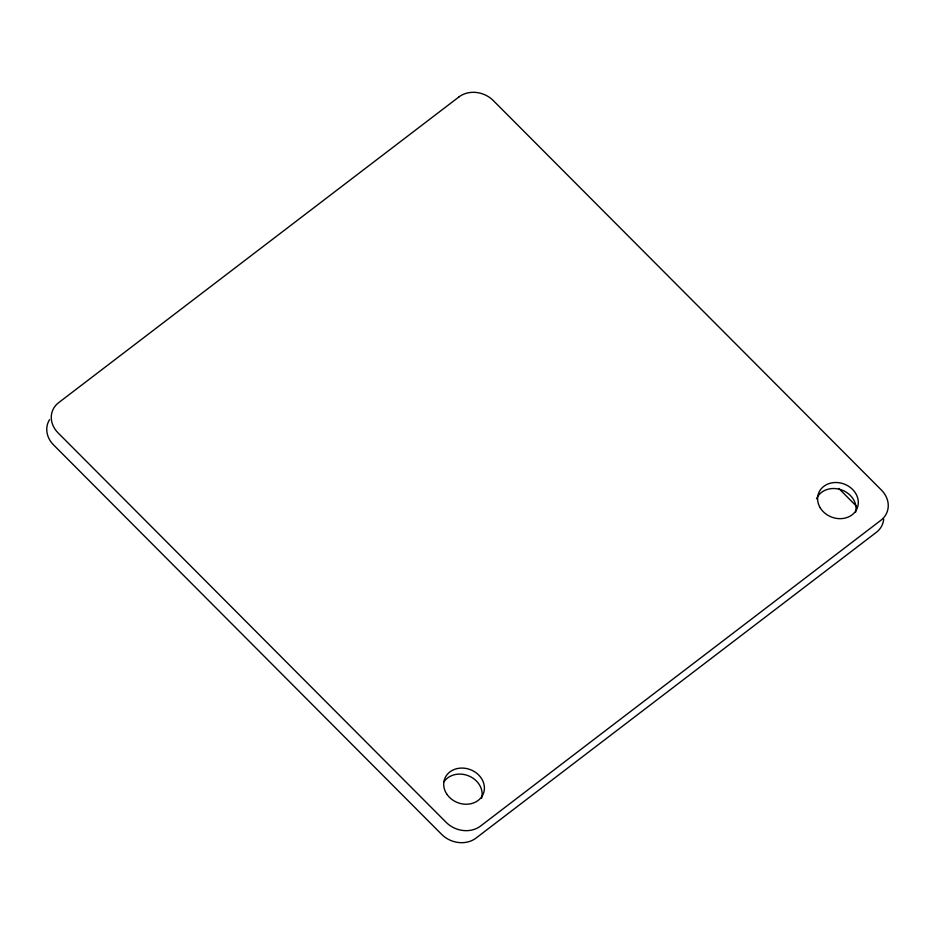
<?xml version="1.0" encoding="UTF-8"?>
<svg xmlns="http://www.w3.org/2000/svg" width="935" height="935" viewBox="0 0 935 935"><rect width="100%" height="100%" fill="white"/><g stroke="black" fill="none" stroke-linecap="round" stroke-linejoin="round"><path stroke-width="1.4" d="M838.765 488.432L856.261 505.987M883.68 519.065A24.661 21.049 20.6 0 1 876.364 532.319L476.008 838.099A24.661 21.049 20.6 0 1 441.729 834.452L53.587 444.943A24.661 21.049 20.6 0 1 49.567 419.651M443.973 781.824A20.722 17.683 20.6 0 1 469.241 776.12A20.722 17.683 20.6 0 1 481.56 798.338M816.512 498.787A20.722 17.683 20.6 0 1 841.266 489.811A20.722 17.683 20.6 0 1 855.607 512.228M458.992 96.901L58.636 402.681A24.661 21.049 20.6 0 0 58.11 432.917L446.24 822.426A24.661 21.049 20.6 0 0 480.532 826.072L880.887 520.292A24.661 21.049 20.6 0 0 881.413 490.057L493.271 100.548A24.661 21.049 20.6 0 0 458.992 96.901M820.159 507.693A20.722 17.683 20.6 0 0 855.431 511.433A20.722 17.683 20.6 0 0 838.274 482.635A20.722 17.683 20.6 0 0 820.159 507.693M446.614 793.827A20.722 17.683 20.6 0 0 481.876 796.515A20.722 17.683 20.6 0 0 463.678 768.138A20.722 17.683 20.6 0 0 446.614 793.827"/></g></svg>
